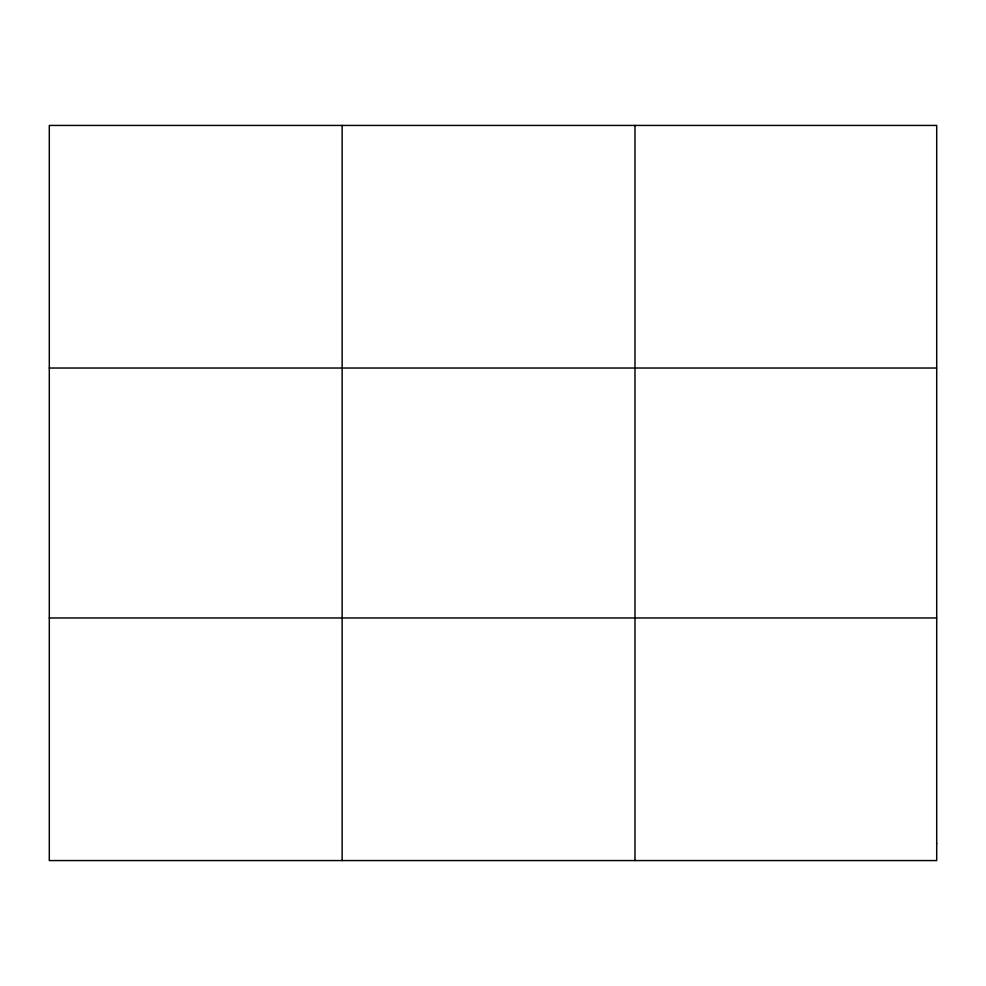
<?xml version="1.0" encoding="UTF-8"?>
<svg xmlns="http://www.w3.org/2000/svg" width="986" height="986" viewBox="0 0 986 986"><rect width="100%" height="100%" fill="white"/><g stroke="black" fill="none" stroke-linecap="round" stroke-linejoin="round"><path stroke-width="1.48" d="M342.142 125.432L342.142 860.568M634.984 125.432L634.984 860.568M49.3 368.024L936.7 368.024M49.3 617.975L936.7 617.975M936.7 843.24L936.7 860.568L49.3 860.568L49.3 125.432L936.7 125.432L936.7 843.24"/></g></svg>
